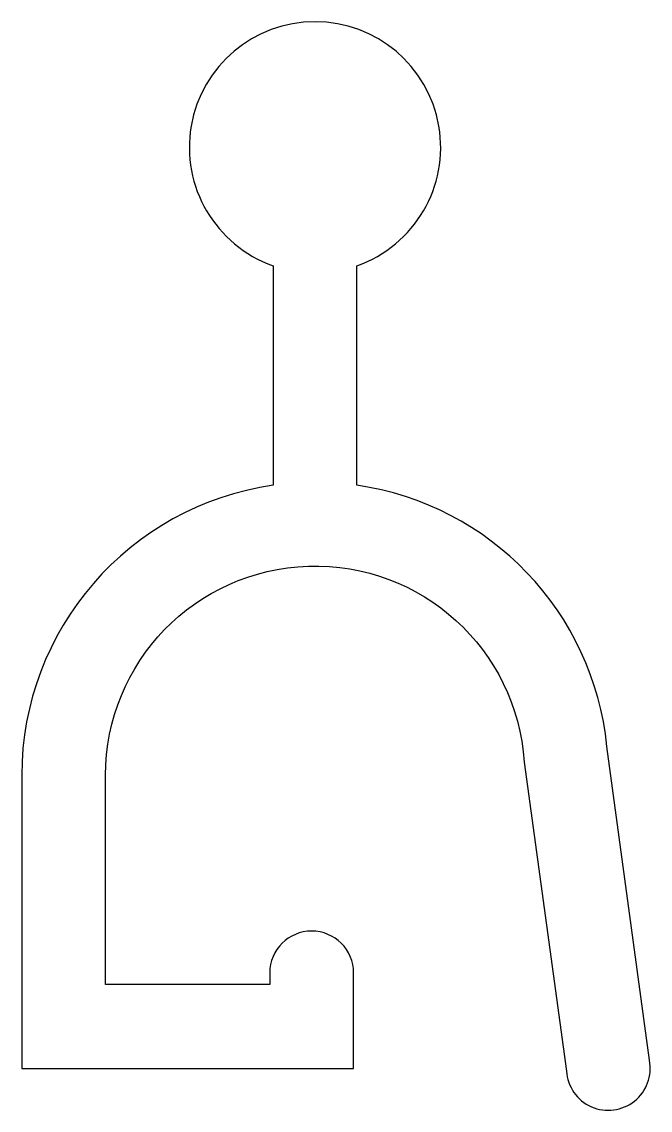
# Model space of a CAD drawing. Extents: x 377 to 384.5, y 213.6 to 226.6.
import ezdxf

# ---------------------------------------------------------------- set-up
doc = ezdxf.new("R2010")
doc.units = 0
doc.layers.get('0').update_dxf_attribs({"linetype": 'CONTINUOUS'})

msp = doc.modelspace()

# ---------------------------------------------------------------- linework, layer by layer
at = {"color": 7}
msp.add_lwpolyline([(379.931, 215.133), (377.971, 215.133), (377.971, 217.633, -0.96888), (382.966, 217.791), (383.472, 214.1, 1.065984), (384.462, 214.229), (383.954, 217.978, 0.344945), (380.971, 221.097), (380.971, 223.719, 5.828427), (379.971, 223.719), (379.971, 221.097, 0.372825), (376.971, 217.633), (376.971, 214.133), (380.931, 214.133), (380.931, 215.273, 1), (379.931, 215.273)], format="xyb", close=True, dxfattribs=at)

doc.saveas('drawing.dxf')
